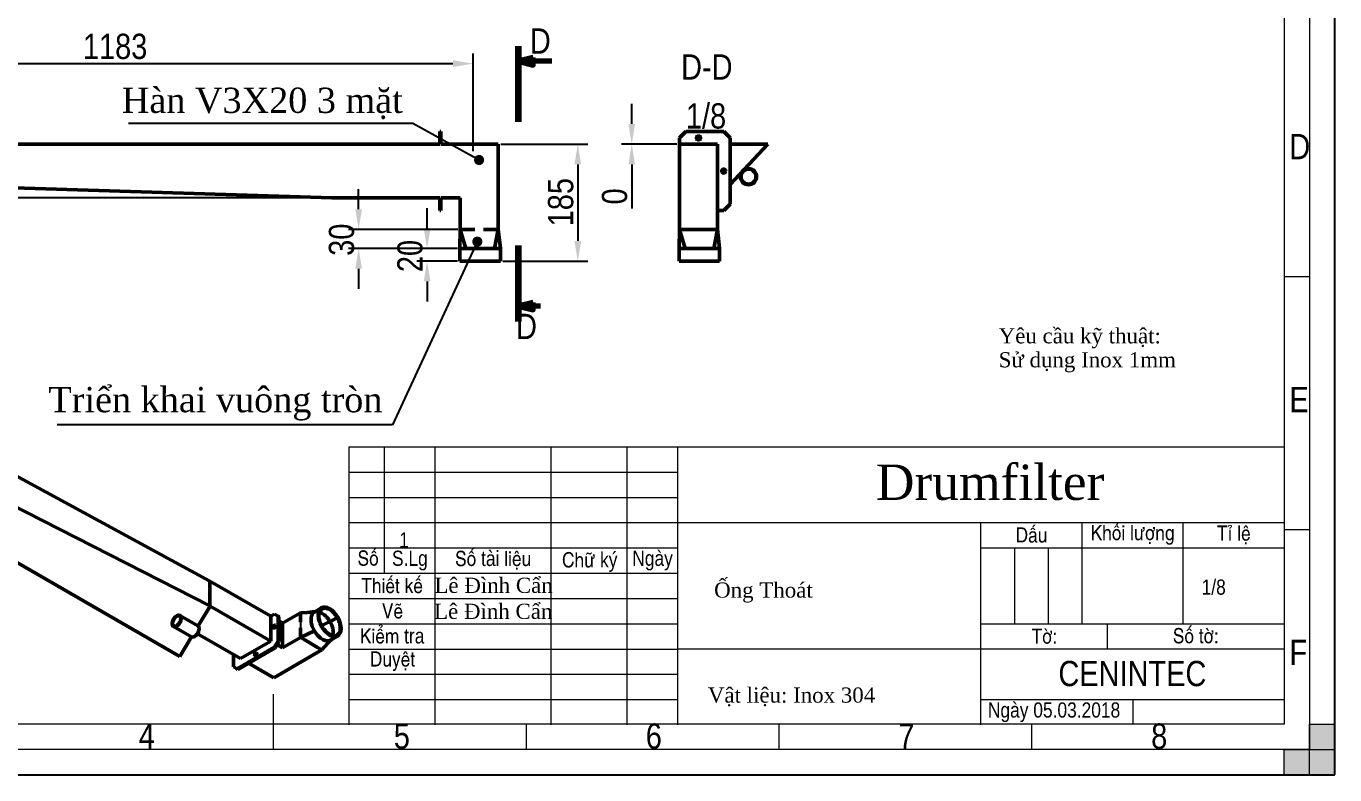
# Model space of a CAD drawing. Header units: millimetres. Extents: x 0 to 3360, y 0 to 2376.
# Drawn here: x 1289 to 3360, y 0 to 1185 of the extents above; entities that cross this region are included whole.
import ezdxf

# ---------------------------------------------------------------- set-up
doc = ezdxf.new("R2010")
doc.units = ezdxf.units.MM
doc.header["$LTSCALE"] = 8
doc.linetypes.add('DOUBLE_DASH_CHAIN', pattern=[1.2403, 0.6614, -0.0827, 0.1654, -0.0827, 0.1654, -0.0827])
for name, color, linetype, lineweight in [('Border (ANSI)', 7, 'Continuous', 70), ('Co ban', 7, 'Continuous', 50), ('Dimension (ANSI)', 7, 'Continuous', 25), ('Section Line (ANSI)', 7, 'DOUBLE_DASH_CHAIN', 70), ('Symbol (ANSI)', 7, 'Continuous', 25)]:
    doc.layers.add(name, color=color, linetype=linetype, lineweight=lineweight)
for name, color, linetype, lineweight, true_color in [('Khung ban ve', 5, 'Continuous', 15, 0x0000ff), ('Lien manh', 7, 'Continuous', 25, 0x020305), ('Manh khung ten', 7, 'Continuous', 15, 0x994c4c), ('Net chu', 30, 'Continuous', 15, 0xff7f00), ('THIN', 5, 'Continuous', 15, 0x0000ff)]:
    doc.layers.add(name, color=color, linetype=linetype, lineweight=lineweight, true_color=true_color)
doc.styles.add('Do nham', font='')
doc.styles.add('Linh_50', font='')
doc.styles.add('Note Text (ANSI)', font='')
doc.styles.add('StandardAM_ANSI', font='')
doc.styles.get('Do nham').set_extended_font_data('VNI-Helve-Condense')
doc.styles.get('Linh_50').set_extended_font_data('VNI-Helve-Condense')
doc.styles.get('Note Text (ANSI)').set_extended_font_data('VNI-Helve-Condense')
doc.styles.get('StandardAM_ANSI').set_extended_font_data('VNI-Helve-Condense')
doc.dimstyles.new('Default - mm (ANSI)', dxfattribs={"dimscale": 8, "dimtxt": 5, "dimasz": 4, "dimexe": 2, "dimexo": 0.5, "dimgap": 0.8, "dimtad": 1, "dimtoh": 1, "dimdec": 0, "dimrnd": 1e-08, "dimzin": 4, "dimdsep": 46, "dimtxsty": 'StandardAM_ANSI', "dimcen": 0.09, "dimdle": 10, "dimclrd": 256, "dimclre": 256, "dimclrt": 256, "dimadec": 1, "dimazin": 1, "dimtfac": 0.61, "dimtofl": 0, "dimtmove": 0, "dimatfit": 3, "dimldrblk": 'DOT', "dimfxl": 1, "dimtolj": 1, "dimtzin": 4, "dimlwd": -1, "dimlwe": -1, "dimarcsym": 0})
doc.dimstyles.new('Default - mm (ANSI)$7', dxfattribs={"dimscale": 8, "dimtxt": 5, "dimasz": 2, "dimexe": 2, "dimexo": 0.5, "dimgap": 0.8, "dimtad": 1, "dimtoh": 1, "dimdec": 0, "dimrnd": 1e-08, "dimzin": 4, "dimdsep": 46, "dimtxsty": 'StandardAM_ANSI', "dimcen": 0.09, "dimdle": 10, "dimclrd": 256, "dimclre": 256, "dimclrt": 256, "dimadec": 1, "dimazin": 1, "dimtfac": 0.61, "dimtofl": 0, "dimtmove": 0, "dimatfit": 3, "dimldrblk": 'DOT', "dimfxl": 1, "dimtolj": 1, "dimtzin": 4, "dimlwd": -1, "dimlwe": -1, "dimarcsym": 0})

# ---------------------------------------------------------------- blocks, each defined once
blk = doc.blocks.new('Borders A3_Thuong')
at = {"layer": 'THIN'}
for points in [[(415, 0), (415, 10), (420, 10), (420, 0)], [(420, 0), (410, 0), (410, 5), (420, 5)]]:
    blk.add_hatch(color=256, dxfattribs=at).paths.add_polyline_path(points)
at = {"layer": 'Khung ban ve'}
for p, q in [((410, 287), (410, 10)), ((225, 64.88), (410.02, 64.88)), ((225, 9.88), (225, 64.88)), ((232, 39.88), (232, 64.88)), ((242, 9.88), (242, 64.88)), ((265, 9.88), (265, 64.88)), ((280, 9.88), (280, 64.88)), ((290, 9.88), (290, 64.88)), ((410, 59.88), (410.02, 59.88)), ((410, 54.88), (410.02, 54.88)), ((225, 49.88), (410.02, 49.88)), ((350, 9.88), (350, 49.88)), ((370, 29.88), (370, 49.88)), ((390, 29.88), (390, 49.88)), ((225, 44.88), (290, 44.88)), ((350, 44.88), (410.02, 44.88)), ((225, 39.88), (290, 39.88)), ((410, 39.88), (410.02, 39.88)), ((410, 34.88), (410.02, 34.88)), ((350, 29.88), (410.02, 29.88)), ((375, 24.88), (375, 29.88)), ((410, 24.88), (290, 24.88)), ((410, 19.88), (410.02, 19.88)), ((210, 15.93), (210, 5)), ((410, 10), (20, 10))]:
    blk.add_line(p, q, dxfattribs=at)
at = {"layer": 'Manh khung ten', "lineweight": 25}
for p, q in [((420, 0), (420, 297)), ((0, 0), (420, 0))]:
    blk.add_line(p, q, dxfattribs=at)
at = {"layer": 'Manh khung ten'}
for p, q in [((420, 297), (420, 0)), ((415, 292), (415, 5)), ((414.98, 98.5), (410, 98.5)), ((225, 59.88), (290, 59.88)), ((225, 54.88), (290, 54.88)), ((415, 48.46), (410.02, 48.46)), ((356.67, 29.88), (356.67, 44.88)), ((363.33, 29.88), (363.33, 44.88)), ((225, 34.88), (290, 34.88)), ((225, 29.88), (290, 29.88)), ((225, 24.88), (290, 24.88)), ((225, 19.88), (290, 19.88)), ((225, 14.88), (290, 14.88)), ((350, 14.88), (410.02, 14.88)), ((380.01, 14.88), (380.01, 10)), ((260, 10), (260, 5)), ((310, 10), (310, 5)), ((360, 10), (360, 5)), ((415, 5), (15, 5)), ((420, 0), (0, 0))]:
    blk.add_line(p, q, dxfattribs=at)
at = {"layer": 'THIN'}
for p, q in [((415, 0), (415, 10)), ((415, 10), (420, 10)), ((420, 10), (420, 0)), ((410, 0), (410, 5)), ((410, 5), (420, 5)), ((420, 5), (420, 0)), ((420, 0), (410, 0)), ((420, 0), (415, 0))]:
    blk.add_line(p, q, dxfattribs=at)
at = {"layer": 'Border (ANSI)', "style": 'Note Text (ANSI)'}
for s, insert, char_height, width, attachment_point in [('\\fTimes New Roman|b0|i0;\\H7.0000;Drumfilter', (351.81, 57.82), 7, 59.8872, 5), ('Daáu', (360, 47.42), 3, 19.9371, 5), ('Khoái löôïng', (379.99, 47.45), 3, 19.9371, 5), ('Tæ leä', (400.02, 47.45), 3, 19.9948, 5), ('Soá', (228.76, 42.83), 3, 7.075, 5), ('S.Lg', (237.02, 42.38), 3, 10.0576, 5), ('Soá taøi lieäu', (253.49, 42.42), 3, 22.8599, 5), ('Chöõ kyù', (272.6, 42.08), 3, 15.0245, 5), ('Ngaøy', (285.03, 42.38), 3, 10.0163, 5), ('Thieát keá', (233.51, 37.41), 3, 16.9679, 5), ('\\fTimes New Roman|b0|i0;\\H3.0000;Lê Đình Cẩn', (253.58, 37.46), 3, 23.4118, 5), ('Veõ', (233.58, 32.4), 3, 17.0139, 5), ('\\fTimes New Roman|b0|i0;\\H3.0000;Lê Đình Cẩn', (253.51, 32.32), 3, 23.4118, 5), ('Kieåm tra', (233.51, 27.45), 3, 16.9779, 5), ('Tôø:', (362.55, 27.41), 3, 24.9188, 5), ('Soá tôø:', (392.49, 27.48), 3, 34.8305, 5), ('Duyeät', (233.58, 22.47), 3, 16.9779, 5), ('\\fVNI-Helve-Condense|b0|i0;\\H5.0000;CENINTEC', (379.95, 20), 5, 59.8872, 5), ('\\fVNI-Helve-Condense|b0|i0;Ngaøy 05.03.2018', (351.37, 12.37), 3, 30.0083, 4)]:
    blk.add_mtext(s, dxfattribs=dict(at, insert=insert, char_height=char_height, width=width, attachment_point=attachment_point))
at = {"layer": 'Net chu', "style": 'Linh_50'}
for s, p in [('D', (411, 121.75)), ('E', (411.02, 71.72)), ('F', (411.02, 21.72)), ('4', (183.38, 5.16)), ('5', (233.84, 5.16)), ('6', (283.69, 5.16)), ('7', (333.67, 5.16)), ('8', (383.67, 5.16))]:
    blk.add_text(s, height=5, dxfattribs=at).set_placement(p)
blk = doc.blocks.new('2dTransSection5')
at = {"layer": 'Section Line (ANSI)', "linetype": 'Continuous', "lineweight": 140}
for p, q in [((258.42, 144.14), (258.42, 129.14)), ((258.42, 104.69), (258.42, 89.69))]:
    blk.add_line(p, q, dxfattribs=at)
at = {"layer": 'Section Line (ANSI)', "linetype": 'Continuous'}
for p, q in [((261.42, 141.89), (258.42, 141.14)), ((261.42, 141.14), (258.42, 141.14)), ((258.42, 141.14), (261.42, 140.39)), ((261.42, 140.39), (261.42, 141.89)), ((265.13, 141.14), (261.42, 141.14)), ((261.42, 93.44), (258.42, 92.69)), ((261.42, 91.94), (261.42, 93.44)), ((261.42, 92.69), (258.42, 92.69)), ((258.42, 92.69), (261.42, 91.94)), ((262.87, 92.69), (261.42, 92.69))]:
    blk.add_line(p, q, dxfattribs=at)
at = {"layer": 'Section Line (ANSI)', "linetype": 'Continuous', "flags": 128}
for points in [[(261.42, 141.89), (258.42, 141.14), (261.42, 140.39), (261.42, 141.89)], [(261.42, 93.44), (258.42, 92.69), (261.42, 91.94), (261.42, 93.44)]]:
    blk.add_lwpolyline(points, dxfattribs=at)
at = {"layer": 'Section Line (ANSI)'}
for points in [[(261.42, 141.89), (258.42, 141.14), (261.42, 140.39), (261.42, 141.89)], [(261.42, 93.44), (258.42, 92.69), (261.42, 91.94), (261.42, 93.44)]]:
    blk.add_solid(points, dxfattribs=at)
at = {"layer": 'Section Line (ANSI)', "char_height": 5, "attachment_point": 7, "style": 'Do nham'}
for insert in [(260.75, 142.64), (258.03, 86.19)]:
    blk.add_mtext('D', dxfattribs=dict(at, insert=insert))
blk = doc.blocks.new('*D9')
at = {"layer": 'Defpoints', "color": 0, "transparency": 16777216}
for p in [(1996.3, 1125.3), (813.4, 997.8), (1996.3, 982.8)]:
    blk.add_point(p, dxfattribs=at)
at = {"layer": 'Dimension (ANSI)', "transparency": 16777216}
for p, q in [((813.4, 1001.8), (813.4, 1141.3)), ((1996.3, 986.8), (1996.3, 1141.3)), ((845.4, 1125.3), (1964.3, 1125.3))]:
    blk.add_line(p, q, dxfattribs=at)
for points in [[(845.4, 1130.7), (845.4, 1120), (813.4, 1125.3)], [(1964.3, 1130.7), (1964.3, 1120), (1996.3, 1125.3)]]:
    blk.add_solid(points, dxfattribs=at)
at = {"layer": 'Dimension (ANSI)', "color": 150, "true_color": 0x0080ff, "transparency": 16777216, "insert": (1378.7, 1172.6), "char_height": 40, "attachment_point": 1, "style": 'StandardAM_ANSI'}
blk.add_mtext('\\A1;1183', dxfattribs=at)
blk = doc.blocks.new('_Dot')
at = {"color": 0, "linetype": 'ByBlock', "lineweight": -2}
blk.add_line((-0.5, 0), (-1, 0), dxfattribs=at)
at = {"color": 0, "linetype": 'ByBlock', "const_width": 0.5}
blk.add_lwpolyline([(-0.25, 0, 1), (0.25, 0, 1)], format="xyb", close=True, dxfattribs=at)
blk = doc.blocks.new('*D15')
at = {"layer": 'Defpoints', "color": 0, "transparency": 16777216}
for p in [(2247.3, 997.8), (2322.5, 997.8), (2322.9, 997.8)]:
    blk.add_point(p, dxfattribs=at)
at = {"layer": 'Dimension (ANSI)', "transparency": 16777216}
for p, q in [((2247.3, 1029.8), (2247.3, 1061.8)), ((2318.5, 997.8), (2231.3, 997.8)), ((2318.9, 997.8), (2231.3, 997.8)), ((2247.3, 965.8), (2247.3, 896.1))]:
    blk.add_line(p, q, dxfattribs=at)
for points in [[(2242, 1029.8), (2252.6, 1029.8), (2247.3, 997.8)], [(2242, 965.8), (2252.6, 965.8), (2247.3, 997.8)]]:
    blk.add_solid(points, dxfattribs=at)
at = {"layer": 'Dimension (ANSI)', "color": 150, "true_color": 0x0080ff, "transparency": 16777216, "insert": (2200, 902.5), "char_height": 40, "attachment_point": 1, "rotation": 90, "style": 'StandardAM_ANSI'}
blk.add_mtext('\\A1;0', dxfattribs=at)
blk = doc.blocks.new('*D19')
at = {"layer": 'Defpoints', "color": 0, "transparency": 16777216}
for p in [(813.4, 942.8), (570.1, 912.8), (1772.4, 912.8)]:
    blk.add_point(p, dxfattribs=at)
at = {"layer": 'Dimension (ANSI)', "transparency": 16777216}
for p, q in [((570.1, 974.8), (570.1, 1006.8)), ((809.4, 942.8), (554.1, 942.8)), ((1768.4, 912.8), (554.1, 912.8)), ((570.1, 880.8), (570.1, 848.8))]:
    blk.add_line(p, q, dxfattribs=at)
for points in [[(564.8, 974.8), (575.4, 974.8), (570.1, 942.8)], [(564.8, 880.8), (575.4, 880.8), (570.1, 912.8)]]:
    blk.add_solid(points, dxfattribs=at)
at = {"layer": 'Dimension (ANSI)', "color": 150, "true_color": 0x0080ff, "transparency": 16777216, "insert": (522.9, 901.2), "char_height": 40, "attachment_point": 1, "rotation": 90, "style": 'StandardAM_ANSI'}
blk.add_mtext('\\A1;30', dxfattribs=at)
blk = doc.blocks.new('*D20')
at = {"layer": 'Defpoints', "color": 0, "transparency": 16777216}
for p in [(2035.9, 997.8), (2039.4, 812.8), (2161.9, 812.8)]:
    blk.add_point(p, dxfattribs=at)
at = {"layer": 'Dimension (ANSI)', "transparency": 16777216}
for p, q in [((2039.9, 997.8), (2177.9, 997.8)), ((2161.9, 965.8), (2161.9, 844.8)), ((2043.4, 812.8), (2177.9, 812.8))]:
    blk.add_line(p, q, dxfattribs=at)
for points in [[(2156.6, 965.8), (2167.3, 965.8), (2161.9, 997.8)], [(2156.6, 844.8), (2167.3, 844.8), (2161.9, 812.8)]]:
    blk.add_solid(points, dxfattribs=at)
at = {"layer": 'Dimension (ANSI)', "color": 150, "true_color": 0x0080ff, "transparency": 16777216, "insert": (2114.7, 867.9), "char_height": 40, "attachment_point": 1, "rotation": 90, "style": 'StandardAM_ANSI'}
blk.add_mtext('\\A1;185', dxfattribs=at)
blk = doc.blocks.new('*D21')
at = {"layer": 'Defpoints', "color": 0, "transparency": 16777216}
for p in [(1975.9, 862.8), (1815.1, 832.8), (1975.7, 832.8)]:
    blk.add_point(p, dxfattribs=at)
at = {"layer": 'Dimension (ANSI)', "transparency": 16777216}
for p, q in [((1815.1, 894.8), (1815.1, 926.8)), ((1971.9, 862.8), (1799.1, 862.8)), ((1971.7, 832.8), (1799.1, 832.8)), ((1815.1, 800.8), (1815.1, 768.8))]:
    blk.add_line(p, q, dxfattribs=at)
for points in [[(1809.8, 894.8), (1820.4, 894.8), (1815.1, 862.8)], [(1809.8, 800.8), (1820.4, 800.8), (1815.1, 832.8)]]:
    blk.add_solid(points, dxfattribs=at)
at = {"layer": 'Dimension (ANSI)', "color": 150, "true_color": 0x0080ff, "transparency": 16777216, "insert": (1767.9, 821.2), "char_height": 40, "attachment_point": 1, "rotation": 90, "style": 'StandardAM_ANSI'}
blk.add_mtext('\\A1;30', dxfattribs=at)
blk = doc.blocks.new('*D22')
at = {"layer": 'Defpoints', "color": 0, "transparency": 16777216}
for p in [(1975.7, 832.8), (1923.4, 812.8), (1975.4, 812.8)]:
    blk.add_point(p, dxfattribs=at)
at = {"layer": 'Dimension (ANSI)', "transparency": 16777216}
for p, q in [((1923.4, 864.8), (1923.4, 896.8)), ((1971.7, 832.8), (1907.4, 832.8)), ((1971.4, 812.8), (1907.4, 812.8)), ((1923.4, 780.8), (1923.4, 748.8))]:
    blk.add_line(p, q, dxfattribs=at)
for points in [[(1918.1, 864.8), (1928.8, 864.8), (1923.4, 832.8)], [(1918.1, 780.8), (1928.8, 780.8), (1923.4, 812.8)]]:
    blk.add_solid(points, dxfattribs=at)
at = {"layer": 'Dimension (ANSI)', "color": 150, "true_color": 0x0080ff, "transparency": 16777216, "insert": (1876.2, 795.4), "char_height": 40, "attachment_point": 1, "rotation": 90, "style": 'StandardAM_ANSI'}
blk.add_mtext('\\A1;20', dxfattribs=at)

msp = doc.modelspace()

# ---------------------------------------------------------------- linework, layer by layer
at = {"layer": 'Co ban'}
for p, q in [((1943.4, 1017.8), (1943.4, 1007.8)), ((1945.4, 1017.8), (1943.4, 1017.8)), ((1945.4, 1007.8), (1945.4, 1017.8)), ((2322.9, 1007.8), (2332.9, 1017.8)), ((2392.9, 1017.8), (2332.9, 1017.8)), ((2392.9, 1017.8), (2402.9, 1007.8)), ((813.4, 997.8), (1943.4, 997.8)), ((1943.4, 997.8), (1943.4, 1007.8)), ((1943.4, 1007.8), (1945.4, 1007.8)), ((1945.4, 1007.8), (1945.4, 997.8)), ((1945.4, 997.8), (2035.9, 997.8)), ((2035.9, 997.8), (2035.9, 862.8)), ((2322.9, 1007.8), (2322.9, 997.8)), ((2322.9, 997.8), (2322.9, 862.8)), ((2382.9, 997.8), (2322.9, 997.8)), ((2382.9, 997.8), (2382.9, 862.8)), ((2402.9, 902.8), (2402.9, 1007.8)), ((2462.9, 997.8), (2402.9, 997.8)), ((2402.9, 934), (2462.9, 997.8)), ((813.4, 942.8), (1772.4, 912.8)), ((1772.4, 912.8), (1943.4, 912.8)), ((1943.4, 902.8), (1943.4, 912.8)), ((1945.4, 912.8), (1975.9, 912.8)), ((1945.4, 912.8), (1945.4, 902.8)), ((1975.9, 912.8), (1975.9, 862.8)), ((1945.4, 902.8), (1943.4, 902.8)), ((1943.4, 902.8), (1943.4, 892.8)), ((1943.4, 892.8), (1945.4, 892.8)), ((1945.4, 892.8), (1945.4, 902.8)), ((2382.9, 892.8), (2392.9, 892.8)), ((2402.9, 902.8), (2392.9, 892.8)), ((1975.4, 832.8), (1975.9, 862.8)), ((1999.2, 862.8), (1975.9, 862.8)), ((1975.9, 862.8), (1984.8, 832.8)), ((2035.9, 862.8), (2012.7, 862.8)), ((2035.9, 862.8), (2030.1, 832.8)), ((2035.9, 862.8), (2039.4, 832.8)), ((2322.4, 832.8), (2322.9, 862.8)), ((2322.9, 862.8), (2331.7, 832.8)), ((2334.8, 862.8), (2322.9, 862.8)), ((2370.9, 862.8), (2334.8, 862.8)), ((2382.9, 862.8), (2370.9, 862.8)), ((2382.9, 862.8), (2377, 832.8)), ((2382.9, 862.8), (2386.4, 832.8)), ((1975.7, 832.8), (1975.4, 832.8)), ((1975.4, 832.8), (1975.4, 812.8)), ((1984.8, 832.8), (1975.7, 832.8)), ((2003.6, 832.8), (1984.8, 832.8)), ((2013.4, 832.8), (2003.6, 832.8)), ((2030.1, 832.8), (2013.4, 832.8)), ((2037.4, 832.8), (2030.1, 832.8)), ((2039.4, 832.8), (2037.4, 832.8)), ((2039.4, 832.8), (2039.4, 812.8)), ((2322.9, 832.8), (2322.4, 832.8)), ((2322.4, 832.8), (2322.4, 812.8)), ((2331.7, 832.8), (2322.9, 832.8)), ((2343.2, 832.8), (2331.7, 832.8)), ((2367.5, 832.8), (2343.2, 832.8)), ((2377, 832.8), (2367.5, 832.8)), ((2383.5, 832.8), (2377, 832.8)), ((2386.4, 832.8), (2383.5, 832.8)), ((2386.4, 832.8), (2386.4, 812.8)), ((1975.4, 812.8), (2039.4, 812.8)), ((2322.4, 812.8), (2386.4, 812.8)), ((1020.1, 610), (1579.6, 306.6)), ((1579.6, 267.4), (1020.1, 552.4)), ((989, 500.6), (1532.1, 187.1)), ((1579.6, 306.6), (1579.6, 267.4)), ((1579.6, 306.6), (1676.3, 250.8)), ((1560.5, 236), (1532.2, 252.3)), ((1580.2, 267.1), (1561.2, 235.5)), ((1579.6, 267.4), (1580.2, 267.1)), ((1580.2, 267.1), (1676.3, 211.6)), ((1682, 254), (1676.3, 250.8)), ((1676.3, 211.6), (1676.3, 250.8)), ((1682, 254), (1687.6, 250.8)), ((1687.6, 211.6), (1687.6, 250.8)), ((1687.6, 250.8), (1688.8, 250.1)), ((1688.8, 250.1), (1688.8, 210.9)), ((1694.7, 240.2), (1723, 256.5)), ((1723, 256.5), (1745, 257.6)), ((1723, 256.5), (1723, 241.3)), ((1745, 257.6), (1756.3, 264.1)), ((1756.6, 262.3), (1757.2, 262.6)), ((1769.8, 242.3), (1781.1, 248.8)), ((1550.3, 218.3), (1522, 234.7)), ((1688.8, 243.6), (1694.7, 240.2)), ((1694.7, 201), (1694.7, 240.2)), ((1723, 232.5), (1723, 217.3)), ((1723, 217.3), (1745, 228)), ((1550.7, 218.1), (1532.1, 187.1)), ((1559.9, 223.3), (1628.2, 183.8)), ((1628.2, 183.8), (1676.3, 211.6)), ((1687.6, 211.6), (1682, 201.8)), ((1683.1, 201.1), (1688.8, 210.9)), ((1688.8, 210.9), (1687.6, 211.6)), ((1694.7, 201), (1723, 217.3)), ((1723, 217.3), (1729.8, 213.4)), ((1729.8, 213.4), (1750.2, 201.6)), ((1756.9, 197.7), (1770.6, 213.3)), ((1770.6, 213.3), (1781.9, 219.8)), ((1780.7, 221), (1781.1, 221.2)), ((1616.9, 190.4), (1616.9, 170.8)), ((1622.6, 167.5), (1682, 201.8)), ((1683.1, 201.1), (1623.7, 166.8)), ((1680.6, 153.6), (1756.9, 197.7)), ((1682, 201.8), (1683.1, 201.1)), ((1685.9, 206), (1694.7, 201)), ((1750.2, 201.6), (1756.9, 197.7)), ((1622.6, 167.5), (1616.9, 170.8)), ((1623.7, 166.8), (1622.6, 167.5)), ((1640.7, 176.6), (1680.6, 153.6))]:
    msp.add_line(p, q, dxfattribs=at)
for centre, radius in [((2352.9, 1007.8), 3.25), ((2392.9, 955.3), 3.25), ((2432.1, 946.5), 12.8), ((2432.1, 946.5), 11.8)]:
    msp.add_circle(centre, radius, dxfattribs=at)
for centre, major_axis in [((1527.1, 243.5), (-5.1, -8.83)), ((1527.1, 243.5), (4.7, 8.14)), ((1769.1, 242), (12.8, -22.2)), ((1682, 234.5), (1.3, 2.25)), ((1652.3, 191.2), (1.3, 2.25))]:
    msp.add_ellipse(centre, major_axis=major_axis, ratio=0.57735, dxfattribs=at)
for centre, major_axis, start_param, end_param in [((1757.8, 235.4), (-12.8, 22.2), 0, 0.665656), ((1555.4, 227.2), (-5.1, -8.83), 0, 3.141593), ((1683.1, 233.8), (-1.3, -2.25), 3.591789, 5.832989), ((1757.8, 235.4), (-12.8, 22.2), 0.665656, 0.97241), ((1757.8, 235.4), (-12.8, 22.2), 0.97241, 1.570796), ((1757.8, 235.4), (-12.8, 22.2), 1.570796, 1.998779), ((1757.8, 235.4), (12.8, -22.2), 5.140372, 5.920505), ((1757.8, 235.4), (12.8, -22.2), 5.920505, 6.283185), ((1653.4, 190.5), (-1.3, -2.25), 3.591789, 5.832989)]:
    msp.add_ellipse(centre, major_axis=major_axis, ratio=0.57735, start_param=start_param, end_param=end_param, dxfattribs=at)
for points in [[(1737.7, 257.2), (1740.5, 257.4), (1743.4, 257.8), (1746.2, 258.3)], [(1752.9, 257), (1753.8, 256.8), (1754.8, 256.5), (1755.8, 256.1)], [(1756, 237.1), (1756.3, 236.9), (1756.5, 236.8), (1756.7, 236.6)], [(1756.7, 236.6), (1756.8, 236.3), (1756.8, 236), (1756.8, 235.7)], [(1771.4, 213.7), (1770, 212.5), (1768.7, 211.2), (1767.5, 209.8)]]:
    msp.add_open_spline(points, degree=3, dxfattribs=at)
for points, knots in [([(1757.2, 235), (1755.7, 237.5), (1754.5, 240.1), (1752.8, 245.4), (1752.3, 248.2), (1752, 253.3), (1752.4, 255.7), (1753.5, 258.9), (1754.1, 259.9), (1755.5, 261.5), (1756.3, 262.2), (1757.2, 262.6)], [0.044028, 0.044028, 0.044028, 0.044028, 1.110967, 1.110967, 2.254038, 2.254038, 3.424315, 3.424315, 4.117234, 4.117234, 4.770908, 4.770908, 4.770908, 4.770908]), ([(1755.8, 256.1), (1756.1, 255.9), (1756.5, 255.7), (1758.2, 254.8), (1759.6, 253.9), (1760.9, 252.9)], [2.0457254, 2.0457254, 2.0457254, 2.0457254, 2.2377042, 2.2377042, 2.9682813, 2.9682813, 2.9682813, 2.9682813]), ([(1757.2, 262.6), (1758.5, 263.5), (1760.2, 263.9), (1763.9, 263.8), (1766, 263.2), (1770.4, 260.9), (1772.6, 259.3), (1775.9, 256), (1777.1, 254.7), (1779.3, 251.8), (1780.2, 250.4), (1781.1, 248.8)], [0.04349, 0.04349, 0.04349, 0.04349, 1.104288, 1.104288, 2.237704, 2.237704, 3.409086, 3.409086, 4.110115, 4.110115, 4.770083, 4.770083, 4.770083, 4.770083]), ([(1760.9, 252.9), (1761.8, 252.2), (1762.6, 251.5), (1764.6, 249.5), (1765.8, 248.2), (1767.9, 245.3), (1768.9, 243.8), (1769.8, 242.3)], [2.968281, 2.968281, 2.968281, 2.968281, 3.409086, 3.409086, 4.110115, 4.110115, 4.770083, 4.770083, 4.770083, 4.770083]), ([(1781.1, 248.8), (1782.5, 246.4), (1783.7, 243.9), (1785.4, 238.6), (1785.9, 235.8), (1786.2, 230.6), (1785.8, 228.2), (1784.7, 225.1), (1784.1, 224), (1782.7, 222.4), (1782, 221.7), (1781.1, 221.2)], [0.043691, 0.043691, 0.043691, 0.043691, 1.095361, 1.095361, 2.234319, 2.234319, 3.416816, 3.416816, 4.111645, 4.111645, 4.762667, 4.762667, 4.762667, 4.762667]), ([(1756.7, 236.6), (1759.7, 237.9), (1762.6, 239.2), (1765.4, 240.4), (1766.8, 241), (1768.1, 241.6), (1769.5, 242.2), (1769.5, 242.2), (1769.5, 242.2), (1769.5, 242.2)], [0.272492, 0.272492, 0.272492, 0.272492, 2.219429, 2.219429, 2.219429, 3.14587, 3.14587, 3.14587, 3.147571, 3.147571, 3.147571, 3.147571]), ([(1781.1, 221.2), (1779.7, 220.4), (1778, 220), (1774.3, 220.1), (1772.1, 220.8), (1767.8, 223.1), (1765.5, 224.7), (1762.2, 228), (1761, 229.3), (1758.9, 232.1), (1758, 233.5), (1757.2, 235)], [0.044375, 0.044375, 0.044375, 0.044375, 1.103568, 1.103568, 2.253207, 2.253207, 3.434157, 3.434157, 4.1198, 4.1198, 4.763617, 4.763617, 4.763617, 4.763617]), ([(1769.5, 242.2), (1769.5, 242.2), (1769.5, 242.2), (1769.5, 242.2), (1769.6, 242.2), (1769.7, 242.3), (1769.8, 242.3)], [3.14757066, 3.14757066, 3.14757066, 3.14757066, 3.14928318, 3.14928318, 3.14928318, 3.2172506, 3.2172506, 3.2172506, 3.2172506]), ([(1769.8, 242.3), (1771.2, 239.9), (1772.3, 237.4), (1773.4, 234.2), (1773.5, 233.7), (1773.7, 233.1)], [0.043691, 0.043691, 0.043691, 0.043691, 1.095361, 1.095361, 1.3273, 1.3273, 1.3273, 1.3273]), ([(1773.7, 233.1), (1774.3, 230.9), (1774.6, 228.8), (1774.8, 224.4), (1774.6, 222.2), (1774, 220.4)], [1.3273, 1.3273, 1.3273, 1.3273, 2.234319, 2.234319, 3.287593, 3.287593, 3.287593, 3.287593])]:
    msp.add_open_spline(points, degree=3, knots=knots, dxfattribs=at)
at = {"layer": 'Lien manh'}
msp.add_line((1723, 241.3), (1723, 232.5), dxfattribs=at)

# ---------------------------------------------------------------- block references
at = {"xscale": 8, "yscale": 8, "zscale": 8}
msp.add_blockref('Borders A3_Thuong', (0, 0), dxfattribs=at)
at = {"layer": 'Section Line (ANSI)', "xscale": 8, "yscale": 8, "zscale": 8}
msp.add_blockref('2dTransSection5', (0, 0), dxfattribs=at)

# ---------------------------------------------------------------- texts
at = {"layer": 'Symbol (ANSI)'}
for s, insert, char_height, attachment_point, style in [('D-D', (2325.4, 1100), 40, 7, 'Do nham'), (' 1/8', (2320.3, 1022), 40, 7, 'Do nham'), ('{\\fVNI-Helve-Condense|b0|i0;1}', (1879.2, 383.6), 24, 1, 'Note Text (ANSI)')]:
    msp.add_mtext(s, dxfattribs=dict(at, insert=insert, char_height=char_height, attachment_point=attachment_point, style=style))
at = {"layer": 'Symbol (ANSI)', "color": 150, "true_color": 0x0080ff, "char_height": 40, "attachment_point": 9, "style": 'StandardAM_ANSI'}
for s, insert, width in [('{\\fTimes New Roman|b0|i0;\\H40.0000;Hàn V3X20 3 mặt}', (1884.9, 1037.2), 444.771), ('{\\fTimes New Roman|b0|i0;\\H40.0000;Triển khai vuông tròn}', (1852.7, 560.5), 528.791)]:
    msp.add_mtext(s, dxfattribs=dict(at, insert=insert, width=width))
at = {"layer": 'Symbol (ANSI)', "insert": (2828, 706.7), "char_height": 24, "width": 280.549, "attachment_point": 1, "line_spacing_factor": 0.948986, "style": 'Note Text (ANSI)'}
msp.add_mtext('{\\fTimes New Roman|b0|i0;\\H24.0000;Yêu cầu kỹ thuật:\\P\\fTimes New Roman|b0|i0;\\H24.0000;Sử dụng Inox 1mm}', dxfattribs=at)
at = {"layer": 'Symbol (ANSI)', "char_height": 24, "attachment_point": 1, "style": 'Note Text (ANSI)'}
for s, insert, width in [('{\\fTimes New Roman|b0|i0;\\H24.0000;Ống Thoát}', (2377.7, 304.4), 156.098), ('{\\fVNI-Helve-Condense|b0|i0;1/8}', (3149.2, 309), 41.406), ('{\\fTimes New Roman|b0|i0;\\H24.0000;Vật liệu: Inox 304}', (2367.8, 138.2), 264.902)]:
    msp.add_mtext(s, dxfattribs=dict(at, insert=insert, width=width))

# ---------------------------------------------------------------- dimensions: what is measured, and where the dimension line sits
at = {"layer": 'Dimension (ANSI)'}
for base, p1, p2, angle, picture, middle in [((1996.3, 1125.3), (813.4, 997.8), (1996.3, 982.8), 180, '*D9', (1428.9, 1125.3)), ((2247.2959963, 997.779237), (2322.4703356, 997.779237), (2322.86207, 997.779237), 90, '*D15', (2247.2959963, 914.935979)), ((570.1, 912.8), (813.4, 942.8), (1772.4, 912.8), 90, '*D19', (570.1, 927.8)), ((2161.9, 812.8), (2035.9, 997.8), (2039.4, 812.8), 270, '*D20', (2161.9, 905.3)), ((1815.1, 832.8), (1975.9, 862.8), (1975.7, 832.8), 90, '*D21', (1815.1, 847.8)), ((1923.4, 812.8), (1975.7, 832.8), (1975.4, 812.8), 90, '*D22', (1923.4, 822.8))]:
    dim = msp.add_linear_dim(base=base, p1=p1, p2=p2, angle=angle, dimstyle='Default - mm (ANSI)', override={"dimgap": 0.8, "dimtoh": 0, "dimdec": 0, "dimtol": 0, "dimlim": 0, "dimtp": 0, "dimtm": 0, "dimtdec": 2, "dimatfit": 1}, dxfattribs=at)
    dim.commit()
    dim.dimension.update_dxf_attribs({"geometry": picture, "text_midpoint": middle, "dimtype": 160})

# ---------------------------------------------------------------- leaders
at = {"layer": 'Symbol (ANSI)', "annotation_type": 0, "has_hookline": 1, "hookline_direction": 1}
for points, text_width in [([(2005.7, 972.8), (1900.9, 1030.5), (1884.9, 1030.5)], 433.8), ([(2002.9, 843.6), (1868.7, 553.9), (1852.7, 553.9)], 514.6)]:
    msp.add_leader(points, dimstyle='Default - mm (ANSI)$7', override={"dimgap": 0, "dimtad": 1}, dxfattribs=dict(at, text_width=text_width))

doc.saveas('drawing.dxf')
